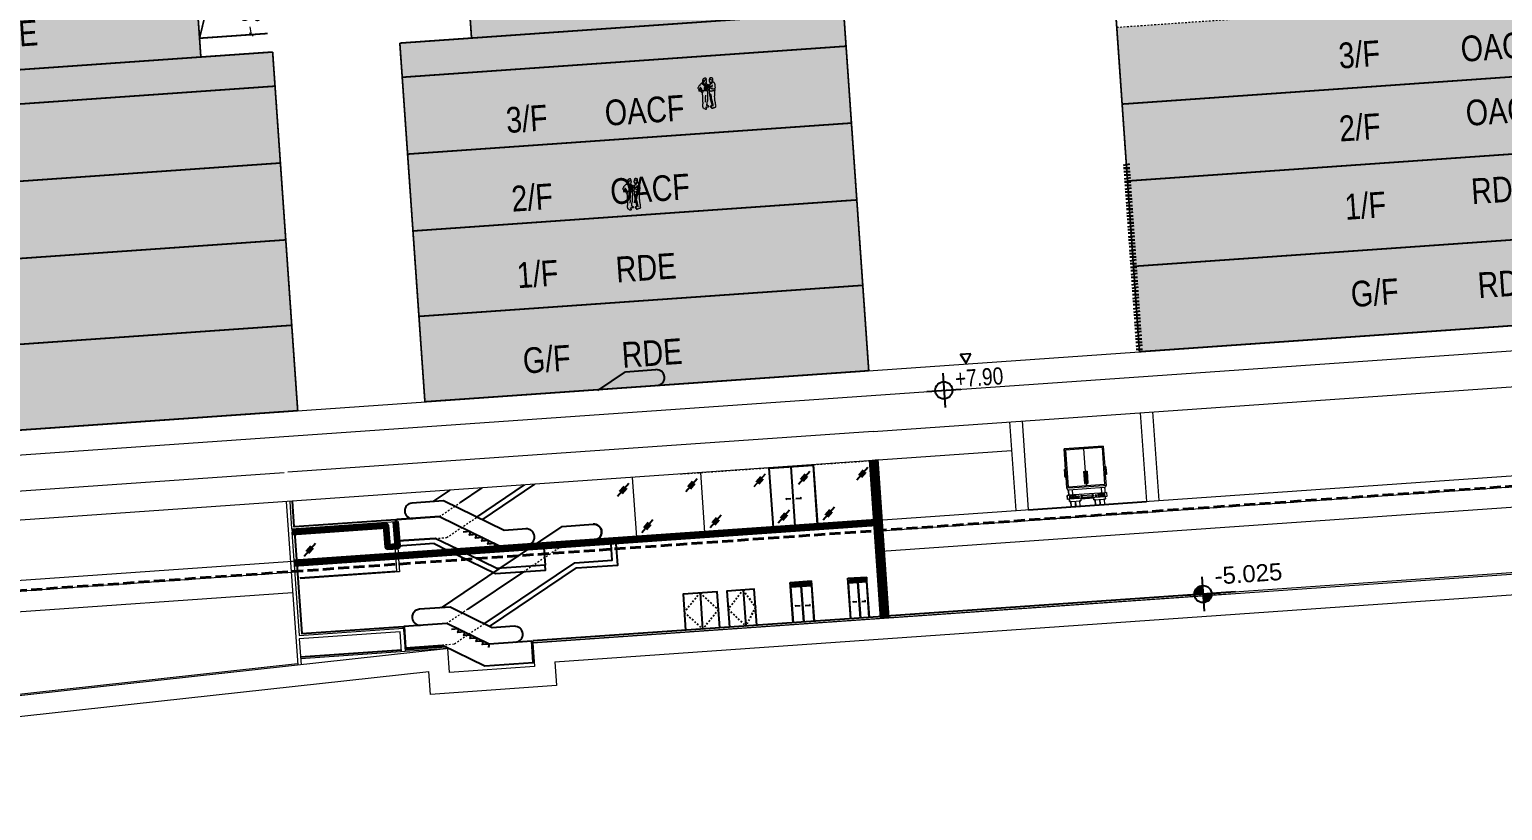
# Model space of a CAD drawing. Header units: metres. Extents: x 833997 to 840297, y 816389 to 819710.
# Drawn here: x 837075.7 to 837161.8, y 819376.7 to 819422.3 of the extents above; entities that cross this region are included whole.
import ezdxf

# ---------------------------------------------------------------- set-up
doc = ezdxf.new("R2010")
doc.units = ezdxf.units.M
doc.header["$LTSCALE"] = 30
for name, pattern in [('08064_PLAN_1F$0$HIDDEN', [0.375, 0.25, -0.125]), ('DGN Style 2', [1.94727e-06, 0, -1.94727e-06]), ('DGN Style 3', [0.999461, 0.713901, -0.28556]), ('HIDDEN', [0.375, 0.25, -0.125])]:
    doc.linetypes.add(name, pattern=pattern)
for name, color, linetype, lineweight in [('A-AV-S-03 - A-Z410-G-Vhcl', 5, 'Continuous', 18), ('A-G331 Z004-G-FnshFlorLevl_1', 9, 'Continuous', 25), ('A-G562-G-TranEscl', 7, 'Continuous', 25), ('A-XX-s-PP-V00 - A-Z930-G-ColP20', 7, 'Continuous', 0), ('A-Z420-G-Peop', 7, 'Continuous', 0), ('AR-ELE_AR_2', 2, 'Continuous', 100), ('AR-ELE_AR_7', 7, 'Continuous', 18), ('BD_colour', 1, 'DGN Style 2', 13), ('C-Road', 1, 'Continuous', 13), ('Default', 7, 'Continuous', 0), ('prescribe window', 1, 'Continuous', 100)]:
    doc.layers.add(name, color=color, linetype=linetype, lineweight=lineweight)
for name, color, linetype in [('AR-F-LEV_AR_BS_', 4, 'Continuous'), ('AR-HATCH_AR_', 9, 'Continuous'), ('AR-LEV_AR_BS_', 4, 'Continuous'), ('AR-LIFT_AR_BS_MI_', 7, 'Continuous'), ('AR-STAIR_AR_BS_MI_EXT', 7, '08064_PLAN_1F$0$HIDDEN'), ('AR-TXT-RM_MI_', 4, 'Continuous'), ('QT-ARCH0', 8, 'Continuous')]:
    doc.layers.add(name, color=color, linetype=linetype)
doc.styles.add('RLP-DIM-SIMPLEX', font='swiss.ttf', dxfattribs={"width": 0.8})
doc.styles.add('RLP-SIMPLEX', font='SIMPLEX.shx', dxfattribs={"width": 0.8})
doc.styles.get("Standard").update_dxf_attribs({"font": 'arial.ttf', "width": 0.8})
doc.styles.add('Style-Arial', font='arial.ttf', dxfattribs={"width": 0.8, "height": 2.5})
doc.dimstyles.new('RLP-DIM-100-SIMPLEX', dxfattribs={"dimscale": 200, "dimtxt": 30, "dimasz": 1, "dimexe": 1, "dimexo": 1, "dimgap": 0, "dimtad": 1, "dimdec": 0, "dimrnd": 10, "dimdsep": 46, "dimtxsty": 'RLP-DIM-SIMPLEX', "dimblk": 'OBLIQUE', "dimcen": 1, "dimclrd": 1, "dimclre": 1, "dimclrt": 3, "dimadec": 1, "dimazin": 2, "dimtfac": 1, "dimtdec": 0, "dimtix": 1, "dimtmove": 2, "dimatfit": 1, "dimfxl": 1, "dimtolj": 1, "dimtzin": 0, "dimarcsym": 0})

# ---------------------------------------------------------------- blocks, each defined once
blk = doc.blocks.new('PEOP032E')
at = {"layer": 'A-Z420-G-Peop'}
blk.add_line((0.055, 1.591), (-0.02, 1.378), dxfattribs=at)
at = {"layer": 'A-Z420-G-Peop', "flags": 128}
blk.add_lwpolyline([(-0.347, 0.019), (-0.375, 0.019), (-0.387, 0.021), (-0.402, 0.024), (-0.411, 0.026), (-0.463, 0.047), (-0.476, 0.05), (-0.485, 0.052), (-0.494, 0.054), (-0.506, 0.057), (-0.516, 0.06), (-0.525, 0.062), (-0.537, 0.064), (-0.547, 0.066), (-0.582, 0.095), (-0.582, 0.1), (-0.58, 0.119), (-0.559, 0.152), (-0.566, 0.155), (-0.575, 0.157), (-0.582, 0.164), (-0.582, 0.205), (-0.577, 0.219), (-0.575, 0.228), (-0.573, 0.247), (-0.57, 0.305), (-0.568, 0.35), (-0.566, 0.369), (-0.563, 0.383), (-0.561, 0.393), (-0.559, 0.402), (-0.556, 0.409), (-0.554, 0.419), (-0.551, 0.431), (-0.549, 0.457), (-0.551, 0.473), (-0.554, 0.492), (-0.556, 0.514), (-0.559, 0.526), (-0.556, 0.581), (-0.554, 0.599), (-0.551, 0.706), (-0.554, 0.718), (-0.556, 0.74), (-0.559, 0.752), (-0.561, 0.766), (-0.563, 0.778), (-0.566, 0.788), (-0.568, 0.799), (-0.577, 0.826), (-0.58, 0.837), (-0.582, 0.849), (-0.585, 0.927), (-0.582, 0.947), (-0.58, 0.966), (-0.577, 1.02), (-0.573, 1.027), (-0.575, 1.032), (-0.582, 1.034), (-0.587, 1.037), (-0.604, 1.068), (-0.606, 1.078), (-0.608, 1.087), (-0.599, 1.101), (-0.597, 1.113), (-0.594, 1.12), (-0.597, 1.149), (-0.599, 1.161), (-0.601, 1.17), (-0.611, 1.182), (-0.627, 1.208), (-0.627, 1.225), (-0.625, 1.242), (-0.623, 1.282), (-0.625, 1.308), (-0.627, 1.349), (-0.625, 1.367), (-0.623, 1.403), (-0.62, 1.415), (-0.618, 1.427), (-0.613, 1.441), (-0.611, 1.451), (-0.608, 1.46), (-0.601, 1.477), (-0.599, 1.481), (-0.596, 1.484), (-0.594, 1.488), (-0.591, 1.491), (-0.588, 1.495), (-0.585, 1.498), (-0.582, 1.502), (-0.578, 1.505), (-0.575, 1.508), (-0.572, 1.51), (-0.568, 1.513), (-0.565, 1.515), (-0.561, 1.517), (-0.558, 1.518), (-0.555, 1.519), (-0.551, 1.52), (-0.544, 1.522), (-0.535, 1.539), (-0.523, 1.556), (-0.506, 1.556), (-0.492, 1.589), (-0.504, 1.603), (-0.505, 1.607), (-0.507, 1.61), (-0.508, 1.613), (-0.51, 1.616), (-0.511, 1.619), (-0.511, 1.621), (-0.512, 1.624), (-0.513, 1.627), (-0.513, 1.641), (-0.511, 1.675), (-0.513, 1.698), (-0.516, 1.715), (-0.518, 1.732), (-0.516, 1.741), (-0.511, 1.75), (-0.508, 1.756), (-0.492, 1.77), (-0.487, 1.772), (-0.482, 1.774), (-0.478, 1.776), (-0.473, 1.779), (-0.469, 1.781), (-0.464, 1.783), (-0.46, 1.785), (-0.455, 1.787), (-0.451, 1.789), (-0.446, 1.791), (-0.442, 1.793), (-0.437, 1.794), (-0.433, 1.796), (-0.428, 1.798), (-0.423, 1.799), (-0.418, 1.801), (-0.395, 1.803), (-0.38, 1.801), (-0.373, 1.799), (-0.363, 1.796), (-0.356, 1.793), (-0.347, 1.791), (-0.34, 1.789), (-0.335, 1.779), (-0.332, 1.767), (-0.335, 1.763), (-0.34, 1.757), (-0.337, 1.758), (-0.306, 1.705), (-0.306, 1.691), (-0.306, 1.672), (-0.287, 1.644), (-0.287, 1.632), (-0.292, 1.627), (-0.297, 1.625), (-0.302, 1.618), (-0.302, 1.613), (-0.304, 1.598), (-0.309, 1.586), (-0.306, 1.575), (-0.306, 1.563), (-0.311, 1.558), (-0.33, 1.556), (-0.337, 1.556), (-0.344, 1.546), (-0.363, 1.525), (-0.368, 1.518), (-0.375, 1.521), (-0.373, 1.52), (-0.368, 1.501), (-0.368, 1.482), (-0.366, 1.477), (-0.356, 1.448), (-0.304, 1.38), (-0.299, 1.367), (-0.297, 1.353), (-0.295, 1.346), (-0.293, 1.34), (-0.292, 1.344), (-0.216, 1.403), (-0.211, 1.403), (-0.209, 1.394), (-0.211, 1.384), (-0.225, 1.367), (-0.228, 1.363), (-0.231, 1.358), (-0.225, 1.351), (-0.211, 1.351), (-0.197, 1.349), (-0.178, 1.346), (-0.167, 1.344), (-0.168, 1.344), (-0.173, 1.346), (-0.176, 1.387), (-0.173, 1.392), (-0.173, 1.403), (-0.176, 1.408), (-0.168, 1.432), (-0.142, 1.458), (-0.126, 1.482), (-0.088, 1.529), (-0.08, 1.541), (-0.111, 1.544), (-0.128, 1.551), (-0.128, 1.577), (-0.128, 1.582), (-0.128, 1.601), (-0.135, 1.608), (-0.14, 1.611), (-0.147, 1.615), (-0.147, 1.622), (-0.144, 1.627), (-0.13, 1.655), (-0.13, 1.665), (-0.133, 1.67), (-0.133, 1.679), (-0.13, 1.689), (-0.128, 1.696), (-0.126, 1.708), (-0.126, 1.718), (-0.142, 1.746), (-0.137, 1.75), (-0.128, 1.765), (-0.123, 1.779), (-0.107, 1.793), (-0.095, 1.799), (-0.085, 1.801), (-0.038, 1.801), (-0.033, 1.799), (-0.009, 1.784), (0.012, 1.782), (0.027, 1.777), (0.031, 1.775), (0.036, 1.772), (0.04, 1.768), (0.045, 1.764), (0.049, 1.76), (0.053, 1.755), (0.057, 1.75), (0.06, 1.746), (0.062, 1.734), (0.086, 1.696), (0.088, 1.686), (0.091, 1.672), (0.088, 1.644), (0.088, 1.639), (0.06, 1.611), (0.053, 1.598), (0.051, 1.594), (0.055, 1.591), (0.064, 1.598), (0.079, 1.596), (0.098, 1.589), (0.124, 1.563), (0.122, 1.551), (0.119, 1.544), (0.136, 1.529), (0.143, 1.527), (0.167, 1.505), (0.174, 1.503), (0.183, 1.494), (0.183, 1.489), (0.188, 1.484), (0.193, 1.482), (0.207, 1.479), (0.212, 1.477), (0.257, 1.432), (0.266, 1.41), (0.276, 1.401), (0.329, 1.358), (0.345, 1.32), (0.352, 1.314), (0.358, 1.307), (0.365, 1.301), (0.371, 1.294), (0.377, 1.287), (0.382, 1.281), (0.387, 1.274), (0.39, 1.268), (0.393, 1.254), (0.39, 1.249), (0.388, 1.244), (0.371, 1.22), (0.355, 1.196), (0.345, 1.185), (0.347, 1.168), (0.35, 1.158), (0.347, 1.144), (0.345, 1.135), (0.343, 1.122), (0.345, 1.118), (0.345, 1.085), (0.343, 1.08), (0.338, 1.075), (0.326, 1.078), (0.312, 1.08), (0.293, 1.089), (0.298, 1.104), (0.305, 1.125), (0.3, 1.128), (0.224, 1.049), (0.221, 1.043), (0.217, 1.036), (0.212, 1.029), (0.208, 1.023), (0.203, 1.016), (0.198, 1.009), (0.192, 1.003), (0.186, 0.996), (0.18, 0.99), (0.174, 0.984), (0.168, 0.979), (0.165, 0.977), (0.169, 0.966), (0.167, 0.937), (0.165, 0.923), (0.162, 0.911), (0.157, 0.904), (0.16, 0.863), (0.157, 0.828), (0.16, 0.804), (0.162, 0.768), (0.16, 0.697), (0.162, 0.659), (0.165, 0.65), (0.167, 0.635), (0.169, 0.621), (0.172, 0.604), (0.174, 0.59), (0.176, 0.571), (0.174, 0.45), (0.172, 0.428), (0.169, 0.404), (0.172, 0.343), (0.174, 0.321), (0.176, 0.307), (0.181, 0.292), (0.183, 0.283), (0.186, 0.271), (0.188, 0.259), (0.191, 0.247), (0.193, 0.24), (0.195, 0.226), (0.198, 0.212), (0.2, 0.195), (0.2, 0.183), (0.2, 0.178), (0.2, 0.152), (0.183, 0.138), (0.179, 0.135), (0.181, 0.128), (0.183, 0.119), (0.183, 0.093), (0.181, 0.088), (0.174, 0.083), (0.134, 0.06), (0.134, 0.054), (0.129, 0.043), (0.119, 0.036), (0.06, 0.005), (0.05, 0.002), (0.019, 0.002), (0.017, 0), (0.014, 0), (0, 0), (-0.016, 0.002), (-0.023, 0.005), (-0.028, 0.007), (-0.033, 0.012), (-0.036, 0.017), (-0.033, 0.025), (-0.031, 0.034), (-0.029, 0.042), (-0.027, 0.05), (-0.024, 0.058), (-0.02, 0.066), (-0.015, 0.074), (-0.009, 0.083), (0.012, 0.112), (0.012, 0.117), (-0.023, 0.119), (-0.038, 0.121), (-0.073, 0.124), (-0.119, 0.121), (-0.14, 0.124), (-0.15, 0.126), (-0.159, 0.128), (-0.166, 0.131), (-0.173, 0.138), (-0.173, 0.143), (-0.171, 0.15), (-0.163, 0.156), (-0.155, 0.162), (-0.147, 0.167), (-0.139, 0.173), (-0.131, 0.177), (-0.123, 0.182), (-0.115, 0.186), (-0.107, 0.19), (-0.099, 0.194), (-0.091, 0.198), (-0.083, 0.201), (-0.075, 0.205), (-0.067, 0.209), (-0.059, 0.213), (-0.051, 0.217), (-0.043, 0.221), (-0.045, 0.228), (-0.062, 0.228), (-0.069, 0.235), (-0.071, 0.24), (-0.071, 0.252), (-0.064, 0.259), (-0.071, 0.271), (-0.073, 0.283), (-0.076, 0.295), (-0.078, 0.309), (-0.08, 0.323), (-0.083, 0.336), (-0.085, 0.347), (-0.088, 0.359), (-0.09, 0.371), (-0.093, 0.383), (-0.095, 0.393), (-0.1, 0.407), (-0.102, 0.416), (-0.107, 0.431), (-0.109, 0.44), (-0.13, 0.492), (-0.133, 0.504), (-0.135, 0.512), (-0.137, 0.523), (-0.14, 0.559), (-0.142, 0.573), (-0.14, 0.578), (-0.142, 0.611), (-0.14, 0.618), (-0.142, 0.625), (-0.14, 0.652), (-0.142, 0.68), (-0.144, 0.695), (-0.147, 0.706), (-0.15, 0.716), (-0.151, 0.735), (-0.154, 0.759), (-0.156, 0.78), (-0.159, 0.816), (-0.161, 0.833), (-0.164, 0.847), (-0.166, 0.861), (-0.168, 0.876), (-0.171, 0.887), (-0.173, 0.899), (-0.176, 0.911), (-0.178, 0.97), (-0.176, 0.982), (-0.171, 0.992), (-0.165, 0.997), (-0.171, 0.999), (-0.171, 1.004), (-0.173, 1.018), (-0.176, 1.032), (-0.188, 1.061), (-0.19, 1.078), (-0.188, 1.082), (-0.185, 1.092), (-0.197, 1.111), (-0.199, 1.115), (-0.199, 1.125), (-0.197, 1.137), (-0.195, 1.149), (-0.19, 1.161), (-0.188, 1.17), (-0.185, 1.177), (-0.182, 1.187), (-0.18, 1.201), (-0.178, 1.234), (-0.176, 1.277), (-0.176, 1.296), (-0.216, 1.263), (-0.233, 1.265), (-0.245, 1.268), (-0.254, 1.27), (-0.271, 1.27), (-0.275, 1.268), (-0.28, 1.265), (-0.285, 1.254), (-0.271, 1.182), (-0.268, 1.173), (-0.266, 1.163), (-0.263, 1.154), (-0.261, 1.144), (-0.259, 1.135), (-0.256, 1.122), (-0.254, 1.108), (-0.256, 1.078), (-0.263, 1.065), (-0.268, 1.063), (-0.285, 1.061), (-0.287, 1.056), (-0.282, 1.044), (-0.285, 1.03), (-0.287, 1.02), (-0.256, 0.98), (-0.254, 0.97), (-0.252, 0.932), (-0.254, 0.837), (-0.256, 0.816), (-0.259, 0.799), (-0.261, 0.788), (-0.263, 0.778), (-0.266, 0.766), (-0.268, 0.757), (-0.271, 0.745), (-0.273, 0.733), (-0.275, 0.718), (-0.278, 0.704), (-0.28, 0.676), (-0.278, 0.635), (-0.28, 0.583), (-0.282, 0.561), (-0.285, 0.547), (-0.287, 0.535), (-0.289, 0.521), (-0.292, 0.509), (-0.295, 0.5), (-0.297, 0.492), (-0.299, 0.483), (-0.302, 0.473), (-0.304, 0.466), (-0.306, 0.457), (-0.309, 0.45), (-0.311, 0.437), (-0.314, 0.428), (-0.316, 0.419), (-0.318, 0.404), (-0.321, 0.393), (-0.323, 0.38), (-0.325, 0.369), (-0.328, 0.357), (-0.33, 0.347), (-0.332, 0.338), (-0.335, 0.326), (-0.337, 0.316), (-0.34, 0.305), (-0.342, 0.29), (-0.344, 0.273), (-0.347, 0.259), (-0.349, 0.247), (-0.347, 0.226), (-0.349, 0.212), (-0.359, 0.176), (-0.344, 0.176), (-0.337, 0.171), (-0.333, 0.168), (-0.328, 0.166), (-0.323, 0.163), (-0.318, 0.162), (-0.314, 0.16), (-0.309, 0.159), (-0.305, 0.157), (-0.3, 0.156), (-0.296, 0.154), (-0.291, 0.153), (-0.287, 0.151), (-0.282, 0.15), (-0.278, 0.148), (-0.273, 0.146), (-0.268, 0.143), (-0.263, 0.14), (-0.254, 0.131), (-0.252, 0.124), (-0.256, 0.109), (-0.266, 0.1), (-0.271, 0.1), (-0.28, 0.095), (-0.321, 0.098), (-0.33, 0.1), (-0.352, 0.098), (-0.352, 0.091), (-0.347, 0.088), (-0.314, 0.047), (-0.314, 0.033), (-0.321, 0.026), (-0.325, 0.024), (-0.33, 0.021), (-0.342, 0.021), (-0.344, 0.019)], close=True, dxfattribs=at)
for points in [[(-0.427, 1.637), (-0.429, 1.639), (-0.434, 1.648), (-0.436, 1.658), (-0.441, 1.67), (-0.443, 1.686), (-0.427, 1.689), (-0.407, 1.686), (-0.398, 1.684), (-0.389, 1.694), (-0.377, 1.727)], [(0.016, 1.589), (0.006, 1.618), (0.006, 1.622), (0.006, 1.629), (0.013, 1.641), (0.02, 1.658), (0.022, 1.663), (0.022, 1.677), (0.013, 1.686), (0.008, 1.689), (-0.006, 1.686), (-0.025, 1.667), (-0.039, 1.663), (-0.044, 1.677), (-0.046, 1.684), (-0.05, 1.688), (-0.054, 1.692), (-0.058, 1.696), (-0.062, 1.699), (-0.066, 1.702), (-0.069, 1.705), (-0.073, 1.708), (-0.077, 1.71), (-0.081, 1.712), (-0.084, 1.714), (-0.088, 1.716), (-0.091, 1.718), (-0.095, 1.72), (-0.099, 1.722), (-0.102, 1.725), (-0.106, 1.727), (-0.113, 1.732), (-0.116, 1.731), (-0.117, 1.731), (-0.118, 1.73), (-0.119, 1.729), (-0.119, 1.727), (-0.119, 1.725), (-0.12, 1.724), (-0.123, 1.722)], [(-0.507, 1.128), (-0.515, 1.128), (-0.531, 1.135), (-0.543, 1.137), (-0.577, 1.139), (-0.588, 1.161), (-0.591, 1.165), (-0.603, 1.173)], [(-0.343, 1.018), (-0.346, 1.018), (-0.36, 1.02), (-0.391, 1.034), (-0.406, 1.037), (-0.429, 1.039), (-0.448, 1.042), (-0.455, 1.044), (-0.472, 1.047), (-0.484, 1.049), (-0.496, 1.051), (-0.524, 1.054), (-0.534, 1.051), (-0.55, 1.039)], [(-0.36, 1.448), (-0.386, 1.46), (-0.407, 1.477), (-0.422, 1.482), (-0.432, 1.484), (-0.439, 1.489), (-0.443, 1.491), (-0.505, 1.554)], [(-0.505, 1.128), (-0.481, 1.137), (-0.46, 1.139), (-0.439, 1.142), (-0.427, 1.144), (-0.419, 1.147), (-0.412, 1.151), (-0.405, 1.155), (-0.398, 1.159), (-0.39, 1.163), (-0.383, 1.168), (-0.376, 1.172), (-0.369, 1.177), (-0.362, 1.182), (-0.355, 1.188), (-0.348, 1.194), (-0.341, 1.2), (-0.334, 1.206), (-0.328, 1.214), (-0.321, 1.221), (-0.315, 1.229), (-0.291, 1.251), (-0.286, 1.254), (-0.282, 1.265), (-0.277, 1.268), (-0.272, 1.27), (-0.255, 1.27), (-0.246, 1.268), (-0.234, 1.265), (-0.217, 1.263), (-0.16, 1.311), (-0.155, 1.311), (-0.144, 1.313), (-0.134, 1.315), (-0.12, 1.32), (-0.115, 1.323), (-0.113, 1.332), (-0.125, 1.339), (-0.144, 1.341), (-0.17, 1.344), (-0.175, 1.346), (-0.177, 1.387), (-0.175, 1.392), (-0.175, 1.403), (-0.177, 1.408), (-0.17, 1.432), (-0.144, 1.458), (-0.127, 1.482), (-0.089, 1.529)], [(-0.296, 1.346), (-0.298, 1.353), (-0.3, 1.367), (-0.305, 1.38), (-0.358, 1.448), (-0.367, 1.477), (-0.369, 1.482), (-0.369, 1.501), (-0.374, 1.52), (-0.406, 1.541), (-0.472, 1.579), (-0.479, 1.586)], [(-0.467, 1.258), (-0.465, 1.265), (-0.462, 1.27), (-0.455, 1.275), (-0.436, 1.299), (-0.436, 1.311), (-0.441, 1.32), (-0.446, 1.328), (-0.452, 1.337), (-0.458, 1.346), (-0.463, 1.355), (-0.468, 1.364), (-0.472, 1.373), (-0.474, 1.382)], [(-0.427, 1.272), (-0.432, 1.272), (-0.453, 1.275)], [(-0.42, 0.145), (-0.434, 0.159), (-0.432, 0.174), (-0.429, 0.219), (-0.432, 0.25), (-0.429, 0.257), (-0.427, 0.266), (-0.424, 0.276), (-0.422, 0.285), (-0.42, 0.292), (-0.417, 0.302), (-0.415, 0.312), (-0.41, 0.326), (-0.407, 0.338), (-0.406, 0.364), (-0.407, 0.373), (-0.398, 0.397), (-0.396, 0.407), (-0.393, 0.433), (-0.391, 0.454), (-0.389, 0.471), (-0.386, 0.486), (-0.384, 0.497), (-0.381, 0.507), (-0.379, 0.516), (-0.377, 0.526), (-0.374, 0.535), (-0.372, 0.544), (-0.369, 0.554), (-0.367, 0.561), (-0.365, 0.573), (-0.362, 0.609), (-0.365, 0.631), (-0.367, 0.68), (-0.365, 0.702), (-0.362, 0.725), (-0.36, 0.775), (-0.358, 0.789), (-0.355, 0.804), (-0.348, 0.814), (-0.345, 0.82), (-0.341, 0.826), (-0.338, 0.832), (-0.334, 0.839), (-0.331, 0.845), (-0.328, 0.851), (-0.325, 0.857), (-0.322, 0.863)], [(-0.424, 1.272), (-0.415, 1.275), (-0.41, 1.277), (-0.396, 1.282), (-0.365, 1.284), (-0.353, 1.282), (-0.326, 1.301), (-0.312, 1.306)], [(-0.369, 1.518), (-0.374, 1.515), (-0.369, 1.518)], [(-0.341, 1.018), (-0.339, 1.02), (-0.291, 1.02)], [(-0.286, 1.26), (-0.289, 1.26), (-0.31, 1.306), (-0.3, 1.315), (-0.298, 1.325), (-0.296, 1.334), (-0.294, 1.344), (-0.217, 1.403), (-0.213, 1.403), (-0.21, 1.394), (-0.213, 1.384), (-0.227, 1.367), (-0.229, 1.363), (-0.232, 1.358), (-0.227, 1.351), (-0.213, 1.351), (-0.198, 1.349), (-0.179, 1.346)], [(-0.172, 0.999), (-0.172, 1.004), (-0.175, 1.018), (-0.177, 1.032), (-0.189, 1.061), (-0.191, 1.078), (-0.189, 1.082), (-0.187, 1.092), (-0.198, 1.111), (-0.201, 1.115), (-0.201, 1.125), (-0.198, 1.137), (-0.196, 1.149), (-0.191, 1.161), (-0.189, 1.17), (-0.187, 1.177), (-0.184, 1.187), (-0.182, 1.201), (-0.179, 1.234), (-0.177, 1.277)], [(-0.155, 1.356), (-0.155, 1.363), (-0.158, 1.373), (-0.16, 1.382), (-0.17, 1.394)], [(-0.159, 1.006), (-0.146, 1.02), (-0.134, 1.027), (-0.125, 1.034), (-0.123, 1.044), (-0.12, 1.058), (-0.117, 1.068), (-0.094, 1.07), (-0.082, 1.068), (-0.058, 1.065), (-0.018, 1.068), (0.094, 1.07), (0.104, 1.073), (0.13, 1.087), (0.135, 1.089), (0.142, 1.096), (0.154, 1.099), (0.161, 1.106), (0.163, 1.111), (0.163, 1.132), (0.165, 1.144), (0.168, 1.158), (0.17, 1.17), (0.172, 1.196), (0.177, 1.201), (0.208, 1.229), (0.218, 1.251), (0.218, 1.256), (0.239, 1.272), (0.244, 1.275), (0.251, 1.268), (0.261, 1.258), (0.275, 1.244), (0.263, 1.22), (0.266, 1.217), (0.269, 1.214), (0.272, 1.211), (0.276, 1.209), (0.279, 1.207), (0.282, 1.205), (0.286, 1.203), (0.289, 1.202), (0.292, 1.2), (0.296, 1.199), (0.299, 1.198), (0.303, 1.196), (0.306, 1.195), (0.309, 1.193), (0.312, 1.191), (0.316, 1.189)], [(0.011, 1.094), (0.008, 1.096), (-0.039, 1.096), (-0.049, 1.101), (-0.06, 1.111), (-0.07, 1.125), (-0.073, 1.142), (-0.07, 1.165), (-0.068, 1.187), (-0.065, 1.199), (-0.063, 1.211), (-0.06, 1.22), (-0.058, 1.232), (-0.056, 1.251), (-0.058, 1.258), (-0.068, 1.27), (-0.073, 1.284), (-0.082, 1.277), (-0.094, 1.275), (-0.101, 1.27), (-0.099, 1.254), (-0.096, 1.242), (-0.091, 1.227), (-0.089, 1.218), (-0.087, 1.206), (-0.084, 1.185), (-0.082, 1.161), (-0.082, 1.156), (-0.091, 1.156), (-0.108, 1.158), (-0.12, 1.163), (-0.129, 1.165), (-0.136, 1.17), (-0.151, 1.173), (-0.158, 1.179), (-0.158, 1.194), (-0.155, 1.215), (-0.153, 1.239), (-0.151, 1.282), (-0.153, 1.292)], [(-0.056, 1.337), (-0.065, 1.341), (-0.07, 1.344), (-0.087, 1.344), (-0.091, 1.346), (-0.094, 1.401), (-0.091, 1.41), (-0.082, 1.437), (-0.08, 1.463), (-0.082, 1.473), (-0.087, 1.487)], [(0.013, 1.094), (0.016, 1.096), (0.022, 1.096), (0.025, 1.104), (0.022, 1.12), (0.02, 1.135), (0.018, 1.149), (0.016, 1.161), (0.013, 1.177), (0.011, 1.215), (0.008, 1.232), (0.006, 1.244), (0.004, 1.256), (0.001, 1.268), (-0.01, 1.294), (-0.02, 1.303), (-0.027, 1.308), (-0.008, 1.33), (0.016, 1.373), (0.027, 1.387), (0.039, 1.403), (0.047, 1.415), (0.061, 1.437), (0.113, 1.499), (0.132, 1.499), (0.158, 1.496), (0.17, 1.494), (0.18, 1.489)], [(0.001, 1.62), (0.003, 1.62), (0.005, 1.62), (0.006, 1.622), (0.004, 1.625), (0.001, 1.62)], [(0.132, 0.954), (0.13, 0.963), (0.123, 0.98), (0.12, 0.989), (0.106, 1.032), (0.104, 1.047), (0.108, 1.051), (0.123, 1.065), (0.146, 1.075), (0.156, 1.078), (0.218, 1.13), (0.213, 1.132), (0.211, 1.137), (0.213, 1.149), (0.229, 1.192), (0.235, 1.206), (0.244, 1.215), (0.244, 1.22), (0.249, 1.225), (0.261, 1.222)], [(0.13, 0.956), (0.139, 0.961), (0.13, 0.956)], [(0.137, 0.956), (0.137, 0.956), (0.136, 0.956), (0.136, 0.957), (0.135, 0.958), (0.137, 0.956)], [(0.22, 1.13), (0.223, 1.132), (0.244, 1.132), (0.253, 1.135), (0.306, 1.161)], [(0.258, 1.189), (0.251, 1.192), (0.237, 1.194)], [(-0.362, 0.171), (-0.367, 0.181), (-0.362, 0.171)], [(0.011, 0.395), (0.008, 0.397), (0.008, 0.414), (0.006, 0.433), (0.004, 0.445), (0.001, 0.457), (-0.003, 0.471), (-0.006, 0.48), (-0.008, 0.49), (-0.01, 0.502), (-0.013, 0.516), (-0.016, 0.542), (-0.013, 0.55), (-0.01, 0.631), (-0.013, 0.664), (-0.016, 0.68), (-0.018, 0.692), (-0.02, 0.706), (-0.023, 0.714), (-0.025, 0.728), (-0.027, 0.735), (-0.03, 0.745), (-0.032, 0.757), (-0.034, 0.763), (-0.037, 0.773), (-0.039, 0.782), (-0.049, 0.809)]]:
    blk.add_lwpolyline(points, dxfattribs=at)
blk = doc.blocks.new('LEV1')
for p, q in [((0, 2), (0, -2)), ((-2, 0), (2, 0)), ((-1, 0.05), (0, 0.05)), ((-0.99, 0.15), (0, 0.15)), ((-0.97, 0.25), (0, 0.25)), ((1, -0.05), (0, -0.05)), ((0.99, -0.15), (0, -0.15)), ((0.97, -0.25), (0, -0.25)), ((0.94, -0.35), (0, -0.35)), ((0.9, -0.45), (0, -0.45)), ((0.84, -0.55), (0, -0.55)), ((0.76, -0.65), (0, -0.65)), ((0.67, -0.75), (0, -0.75)), ((0.53, -0.85), (0, -0.85)), ((0.33, -0.95), (0, -0.95))]:
    blk.add_line(p, q)
blk.add_circle((0, 0), 1)
blk = doc.blocks.new('F-LEV')
for p, q in [((-0.94, 0.35), (0, 0.35)), ((-0.9, 0.45), (0, 0.45)), ((-0.84, 0.55), (0, 0.55)), ((-0.76, 0.65), (0, 0.65)), ((-0.67, 0.75), (0, 0.75)), ((-0.53, 0.85), (0, 0.85)), ((-0.33, 0.95), (0, 0.95))]:
    blk.add_line(p, q)
blk.add_blockref('LEV1', (0, 0))
at = {"style": 'RLP-SIMPLEX', "width": 0.8}
blk.add_attdef('FFL', (1.5, 1), '', height=2, dxfattribs=at)
blk = doc.blocks.new('ROAD087ER')
at = {"layer": 'A-AV-S-03 - A-Z410-G-Vhcl', "color": 8}
for p, q in [((-1.15, 3.4), (-1.15, 2.202)), ((1.15, 3.4), (-1.15, 3.4)), ((-1.07, 3.32), (-1.07, 1.18)), ((1.07, 3.32), (-1.07, 3.32)), ((0, 1.18), (0, 3.32)), ((1.07, 3.32), (1.07, 1.18)), ((1.15, 3.4), (1.15, 2.202)), ((-1.213, 2.172), (-1.213, 1.772)), ((-1.15, 2.202), (-1.183, 2.202)), ((-1.183, 1.742), (-1.15, 1.742)), ((-1.15, 2.202), (-1.15, 1.742)), ((-1.15, 1.742), (-1.15, 1.1)), ((-0.104, 2.009), (-0.056, 2.009)), ((-0.104, 2.009), (-0.104, 1.291)), ((-0.056, 2.009), (-0.056, 1.291)), ((0.056, 2.009), (0.104, 2.009)), ((0.056, 2.009), (0.056, 1.291)), ((0.104, 2.009), (0.104, 1.291)), ((1.15, 2.202), (1.15, 1.742)), ((1.15, 2.202), (1.183, 2.202)), ((1.15, 1.742), (1.15, 1.1)), ((1.183, 1.742), (1.15, 1.742)), ((1.213, 2.172), (1.213, 1.772)), ((-1.15, 1.1), (-1.097, 0.982)), ((-1, 1.1), (-1.15, 1.1)), ((-1.035, 0.982), (-1.097, 0.982)), ((-1.07, 1.18), (1.07, 1.18)), ((-1.055, 0.918), (-1.055, 0.68)), ((1.035, 0.982), (-1.035, 0.982)), ((-1, 1.1), (1, 1.1)), ((-0.847, 0.982), (-0.847, 0.68)), ((-0.104, 1.291), (-0.056, 1.291)), ((0.056, 1.291), (0.104, 1.291)), ((0.847, 0.982), (0.847, 0.68)), ((1.15, 1.1), (1, 1.1)), ((1.097, 0.982), (1.035, 0.982)), ((1.055, 0.918), (1.055, 0.68)), ((1.15, 1.1), (1.097, 0.982)), ((-1.055, 0.68), (-1.15, 0.68)), ((-1.15, 0.68), (-1.15, 0.446)), ((-1.055, 0.446), (-1.15, 0.446)), ((1.055, 0.68), (-1.055, 0.68)), ((1.055, 0.446), (-1.055, 0.446)), ((-1.055, 0.446), (-1.055, 0.323)), ((-1.035, 0.303), (-1, 0.303)), ((-1.028, 0.603), (-1.028, 0.523)), ((-1, 0.303), (-0.926, 0.303)), ((-0.658, 0.633), (-0.998, 0.633)), ((-0.658, 0.493), (-0.998, 0.493)), ((-0.976, 0.303), (-0.976, 0)), ((-0.976, 0), (-0.726, 0)), ((-0.926, 0.303), (-0.397, 0.303)), ((-0.726, 0.303), (-0.726, 0.025)), ((-0.726, 0.025), (-0.726, 0)), ((-0.706, 0.025), (-0.726, 0.025)), ((-0.706, 0.303), (-0.706, 0.025)), ((-0.706, 0.025), (-0.706, 0)), ((-0.706, 0), (-0.456, 0)), ((-0.628, 0.603), (-0.628, 0.523)), ((-0.577, 0.516), (-0.517, 0.62)), ((-0.577, 0.516), (-0.457, 0.516)), ((-0.517, 0.62), (-0.457, 0.516)), ((-0.456, 0.303), (-0.456, 0)), ((-0.377, 0.446), (-0.377, 0.323)), ((0.377, 0.403), (-0.377, 0.403)), ((-0.354, 0.608), (-0.354, 0.518)), ((-0.324, 0.638), (-0.314, 0.638)), ((-0.324, 0.488), (-0.314, 0.488)), ((-0.314, 0.638), (-0.314, 0.488)), ((-0.3, 0.598), (-0.3, 0.528)), ((-0.28, 0.618), (0.28, 0.618)), ((-0.28, 0.508), (0.28, 0.508)), ((0.3, 0.598), (0.3, 0.528)), ((0.314, 0.638), (0.314, 0.488)), ((0.324, 0.638), (0.314, 0.638)), ((0.324, 0.488), (0.314, 0.488)), ((0.354, 0.608), (0.354, 0.518)), ((0.377, 0.446), (0.377, 0.323)), ((0.397, 0.303), (0.926, 0.303)), ((0.456, 0.303), (0.456, 0)), ((0.456, 0), (0.706, 0)), ((0.517, 0.62), (0.457, 0.516)), ((0.577, 0.516), (0.457, 0.516)), ((0.577, 0.516), (0.517, 0.62)), ((0.628, 0.603), (0.628, 0.523)), ((0.658, 0.633), (0.998, 0.633)), ((0.658, 0.493), (0.998, 0.493)), ((0.706, 0.303), (0.706, 0.025)), ((0.706, 0.025), (0.706, 0)), ((0.706, 0.025), (0.726, 0.025)), ((0.726, 0.303), (0.726, 0.025)), ((0.726, 0.025), (0.726, 0)), ((0.976, 0), (0.726, 0)), ((0.926, 0.303), (1, 0.303)), ((0.976, 0.303), (0.976, 0)), ((1.035, 0.303), (1, 0.303)), ((1.028, 0.603), (1.028, 0.523)), ((1.15, 0.68), (1.055, 0.68)), ((1.055, 0.446), (1.055, 0.323)), ((1.15, 0.446), (1.055, 0.446)), ((1.15, 0.68), (1.15, 0.446))]:
    blk.add_line(p, q, dxfattribs=at)
at = {"layer": 'A-AV-S-03 - A-Z410-G-Vhcl', "color": 8, "flags": 128}
blk.add_lwpolyline([(-1.15, 3.4), (1.15, 3.4), (1.15, 2.202), (1.188, 2.202), (1.212, 2.18), (1.213, 2.127), (1.213, 1.995), (1.213, 1.83), (1.213, 1.773), (1.213, 1.744), (1.171, 1.742), (1.15, 1.73), (1.146, 1.092), (1.097, 0.982), (1.036, 0.979), (1.05, 0.941), (1.055, 0.917), (1.057, 0.68), (1.15, 0.68), (1.15, 0.446), (1.057, 0.446), (1.055, 0.328), (1.047, 0.308), (1.017, 0.303), (0.976, 0.303), (0.976, 0), (0.726, 0), (0.726, 0.025), (0.706, 0.025), (0.706, 0), (0.456, 0), (0.456, 0.303), (0.397, 0.303), (0.383, 0.309), (0.377, 0.323), (0.377, 0.385), (0.377, 0.403), (-0.377, 0.403), (-0.377, 0.323), (-0.383, 0.309), (-0.397, 0.303), (-0.456, 0.303), (-0.456, 0), (-0.706, 0), (-0.706, 0.025), (-0.726, 0.025), (-0.726, 0), (-0.976, 0), (-0.976, 0.303), (-1.035, 0.303), (-1.049, 0.309), (-1.055, 0.323), (-1.055, 0.446), (-1.15, 0.446), (-1.15, 0.68), (-1.055, 0.68), (-1.054, 0.928), (-1.035, 0.982), (-1.097, 0.982), (-1.15, 1.1), (-1.15, 1.742), (-1.183, 1.742), (-1.204, 1.751), (-1.213, 1.785), (-1.213, 1.991), (-1.212, 2.175), (-1.2, 2.197), (-1.174, 2.202), (-1.15, 2.202)], close=True, dxfattribs=at)
at = {"layer": 'A-AV-S-03 - A-Z410-G-Vhcl', "color": 8}
for centre in [(-0.949, 0.563), (-0.828, 0.563), (-0.706, 0.563), (0.706, 0.563), (0.828, 0.563), (0.949, 0.563)]:
    blk.add_circle(centre, 0.0441, dxfattribs=at)
for centre, radius, start, end in [((-1.183, 2.172), 0.03, 90, 180), ((-1.183, 1.772), 0.03, 180, 270), ((1.183, 2.172), 0.03, 0, 90), ((1.183, 1.772), 0.03, 270, 0), ((-1.005, 0.918), 0.05, 158.88557, 180), ((-2.284, 1.412), 1.322, 338.88557, 340.98201), ((2.284, 1.412), 1.322, 199.01799, 201.11443), ((1.005, 0.918), 0.05, 0, 21.11443), ((-1.035, 0.323), 0.02, 180, 270), ((-0.998, 0.603), 0.03, 90, 180), ((-0.998, 0.523), 0.03, 180, 270), ((-0.658, 0.603), 0.03, 0, 90), ((-0.658, 0.523), 0.03, 270, 0), ((-0.397, 0.323), 0.02, 270, 0), ((-0.324, 0.608), 0.03, 90, 180), ((-0.324, 0.518), 0.03, 180, 270), ((-0.28, 0.598), 0.02, 90, 180), ((-0.28, 0.528), 0.02, 180, 270), ((0.28, 0.598), 0.02, 0, 90), ((0.28, 0.528), 0.02, 270, 0), ((0.324, 0.608), 0.03, 0, 90), ((0.324, 0.518), 0.03, 270, 0), ((0.397, 0.323), 0.02, 180, 270), ((0.658, 0.603), 0.03, 90, 180), ((0.658, 0.523), 0.03, 180, 270), ((0.998, 0.603), 0.03, 0, 90), ((0.998, 0.523), 0.03, 270, 0), ((1.035, 0.323), 0.02, 270, 0)]:
    blk.add_arc(centre, radius, start, end, dxfattribs=at)
blk = doc.blocks.new('LEV')
for p, q in [((0, 2), (0, -2)), ((-2, 0), (2, 0))]:
    blk.add_line(p, q)
blk.add_circle((0, 0), 1)
blk = doc.blocks.new('S-LEV')
blk.add_blockref('LEV', (0, 0))
at = {"style": 'RLP-SIMPLEX', "width": 0.8}
blk.add_attdef('SFL', (1.5, 1), '', height=2, dxfattribs=at)
blk = doc.blocks.new('P19_20140121')
at = {"layer": 'BD_colour'}
for color, points in [(2, [(-1352003.9, 593207.3), (-1334403.9, 593207.3), (-1334403.9, 540707.3), (-1352003.9, 540707.3)]), (40, [(-1356203.9, 529707.3), (-1330203.9, 529707.3), (-1330203.9, 519707.3), (-1356203.9, 519707.3)])]:
    blk.add_hatch(color=color, dxfattribs=at).paths.add_polyline_path(points)
at = {"layer": 'BD_colour', "true_color": 0xa3cedc}
blk.add_hatch(color=9, dxfattribs=at).paths.add_polyline_path([(-1356203.9, 538707.3), (-1330203.9, 538707.3), (-1330203.9, 529707.3), (-1356203.9, 529707.3)])
at = {"layer": 'Default'}
blk.add_hatch(color=250, dxfattribs=at).paths.add_polyline_path([(-1356203.9, 540707.3), (-1330203.9, 540707.3), (-1330203.9, 538707.3), (-1356203.9, 538707.3)])
at = {"layer": 'AR-ELE_AR_2', "color": 220, "linetype": 'HIDDEN', "ltscale": 4, "const_width": 100}
for points in [[(-1352003.9, 540707.3), (-1352003.9, 593207.3)], [(-1356203.9, 540707.3), (-1356203.9, 519707.3)], [(-1330203.9, 540707.3), (-1356203.9, 540707.3)], [(-1330203.9, 519707.3), (-1330203.9, 540707.3)], [(-1330203.9, 538707.3), (-1356203.9, 538707.3)], [(-1330203.9, 534207.3), (-1356203.9, 534207.3)], [(-1330203.9, 529707.3), (-1356203.9, 529707.3)], [(-1330203.9, 524707.3), (-1356203.9, 524707.3)], [(-1330203.9, 519707.3), (-1356203.9, 519707.3)]]:
    blk.add_lwpolyline(points, dxfattribs=at)
blk.add_lwpolyline([(-1356203.9, 538707.3), (-1330203.9, 538707.3), (-1330203.9, 529707.3), (-1356203.9, 529707.3)], close=True, dxfattribs=at)
at = {"layer": 'BD_colour'}
for points in [[(-1352003.9, 593207.3), (-1334403.9, 593207.3), (-1334403.9, 540707.3), (-1352003.9, 540707.3)], [(-1356203.9, 540707.3), (-1330203.9, 540707.3), (-1330203.9, 538707.3), (-1356203.9, 538707.3)], [(-1356203.9, 529707.3), (-1330203.9, 529707.3), (-1330203.9, 519707.3), (-1356203.9, 519707.3)]]:
    blk.add_lwpolyline(points, close=True, dxfattribs=at)
at = {"layer": 'AR-TXT-RM_MI_', "text_generation_flag": 6, "width": 0.8}
for s, p in [('3/F', (-1350326.3, 535027.7)), ('OACF', (-1344540.4, 535043.1)), ('2/F', (-1350331.6, 530424)), ('OACF', (-1344540.4, 530435.8)), ('1/F', (-1350326.3, 525941.6)), ('RDE', (-1344536.4, 525872.7)), ('G/F', (-1350326.3, 520941.6)), ('RDE', (-1344536.4, 520872.7))]:
    blk.add_text(s, height=1500, rotation=180, dxfattribs=at).set_placement(p)
blk = doc.blocks.new('_Oblique')
at = {"color": 0, "linetype": 'ByBlock', "lineweight": -2}
blk.add_line((0.5, 0.5), (-0.5, -0.5), dxfattribs=at)
blk = doc.blocks.new('*D263')
at = {"layer": 'Defpoints', "color": 0, "transparency": 16777216}
for p in [(416569, -165312), (417751, -165632), (415714, -167868), (415714, -167868), (418409, -167868)]:
    blk.add_point(p, dxfattribs=at)
at = {"layer": 'prescribe window', "color": 1, "lineweight": -2, "transparency": 16777216}
for p, q in [((416632, -165122), (416737, -164810)), ((418609, -167868), (418939, -167868))]:
    blk.add_line(p, q, dxfattribs=at)
for start, end in [(56.04894, 71.5), (0, 8.67886)]:
    blk.add_arc((415714, -167868), 3025, start, end, dxfattribs=at)
at = {"layer": 'prescribe window', "color": 1, "lineweight": -2, "transparency": 16777216, "xscale": 200, "yscale": 200, "zscale": 200}
for p, rotation in [((416673, -164999), 161.5000000013746), ((418739, -167868), 270.0000000000007)]:
    blk.add_blockref('_Oblique', p, dxfattribs=dict(at, rotation=rotation))
at = {"layer": 'prescribe window', "color": 3, "transparency": 16777216, "insert": (418350, -166197), "char_height": 1000, "attachment_point": 5, "rotation": 302.3639, "style": 'RLP-DIM-SIMPLEX'}
blk.add_mtext('\\A1;71.5°', dxfattribs=at)
blk = doc.blocks.new('P17')
at = {"layer": 'BD_colour', "true_color": 0xa3cedc}
h = blk.add_hatch(dxfattribs=at)
h.set_pattern_fill('ANSI31', color=9, style=0)
h.set_pattern_definition([(45, (-832438269.09714, -817058441.77045), (-0.088388347648318, 0.088388347648318), [])])
h.paths.add_polyline_path([(-41728.6, 19000.9), (22211.8, 19000.9), (22211.8, 10000.9), (-41728.6, 10000.9)])
at = {"layer": 'BD_colour'}
h = blk.add_hatch(dxfattribs=at)
h.set_pattern_fill('DOTS', color=40, scale=2000, angle=45, style=0)
h.set_pattern_definition([(45, (-832438269.1, -817058441.77), (-44.194173824, 132.582521472), [0, -125])])
h.paths.add_polyline_path([(-41728.6, 10000.9), (22212.2, 10000.9), (22212.2, 0.9), (-41728.6, 0.9)])
at = {"layer": 'AR-ELE_AR_2', "color": 220, "linetype": 'HIDDEN', "ltscale": 4}
blk.add_line((-41729.4, 11000.9), (-41730.1, 1), dxfattribs=at)
at = {"layer": 'AR-ELE_AR_2', "color": 220, "linetype": 'HIDDEN', "ltscale": 4, "const_width": 100}
for points in [[(-41728.6, 21001), (-41729.3, 0.9)], [(22214.5, 14500.9), (-41730.1, 14500.9)], [(22214.5, 10000.9), (-41730.1, 10000.9)], [(22214.5, 5000.9), (-41730.1, 5000.9)], [(22214.5, 0.9), (-41730.1, 0.9)]]:
    blk.add_lwpolyline(points, dxfattribs=at)
at = {"layer": 'BD_colour'}
for points in [[(-41728.6, 19000.9), (22211.8, 19000.9), (22211.8, 10000.9), (-41728.6, 10000.9)], [(-41728.6, 10000.9), (22212.2, 10000.9), (22212.2, 0.9), (-41728.6, 0.9)]]:
    blk.add_lwpolyline(points, close=True, dxfattribs=at)
at = {"layer": 'AR-TXT-RM_MI_', "text_generation_flag": 6, "width": 0.8}
for s, p in [('3/F', (-28912.5, 15680.7)), ('OACF', (-21767.5, 15575.1)), ('2/F', (-29176.1, 11430.3)), ('OACF', (-21733.1, 11823.5)), ('RDE', (-21733.1, 7235.3)), ('1/F', (-29176.1, 6842.1)), ('G/F', (-29170.8, 1735.3)), ('RDE', (-21733.2, 1735.3))]:
    blk.add_text(s, height=1500, rotation=180, dxfattribs=at).set_placement(p)
blk = doc.blocks.new('A$C6502796B')
at = {"layer": 'BD_colour'}
for color, points in [(2, [(393913.6, -116468), (415713.6, -116468), (415713.6, -168967.9), (393913.6, -168967.9)]), (250, [(389718.9, -168968), (419918.9, -168968), (419918.9, -170967.9), (389718.9, -170967.9)]), (40, [(389718.9, -179968), (419918.9, -179968), (419918.9, -189967.9), (389718.9, -189967.9)])]:
    blk.add_hatch(color=color, dxfattribs=at).paths.add_polyline_path(points)
at = {"layer": 'BD_colour', "true_color": 0xa3cedc}
h = blk.add_hatch(color=9, dxfattribs=at)
h.paths.add_polyline_path([(389718.9, -169468), (419919, -169468), (419919, -179968), (389719, -179968)])
edge = h.paths.add_edge_path()
edge.add_line((419918.9, -189967.9), (419918.9, -169468))
at = {"layer": 'AR-ELE_AR_2', "color": 220, "linetype": 'HIDDEN', "ltscale": 4, "const_width": 100}
for points in [[(415713.6, -168968), (415713.6, -116468)], [(419918.9, -168967.9), (389718.9, -168968)], [(419918.9, -189967.9), (419918.9, -168967.9)], [(419918.9, -170967.9), (389718.9, -170968)], [(419919, -175467.9), (389719, -175468)], [(419919, -179967.9), (389719, -179968)], [(419919, -179967.9), (389719, -179968)], [(419919, -184967.9), (389719, -184968)], [(419919, -189967.9), (389719, -189968)]]:
    blk.add_lwpolyline(points, dxfattribs=at)
at = {"layer": 'BD_colour'}
for points in [[(393913.6, -116468), (415713.6, -116468), (415713.6, -168967.9), (393913.6, -168967.9)], [(389718.9, -168968), (419918.9, -168968), (419918.9, -170967.9), (389718.9, -170967.9)], [(389718.9, -170968), (419919, -170968), (419919, -179967.9), (389718.9, -179967.9)], [(389718.9, -179968), (419918.9, -179968), (419918.9, -189967.9), (389718.9, -189967.9)], [(389719, -179968), (419918.9, -179968), (419918.9, -179967.9), (389719, -179967.9)]]:
    blk.add_lwpolyline(points, close=True, dxfattribs=at)
at = {"layer": 'prescribe window', "color": 9, "linetype": 'HIDDEN', "ltscale": 10, "const_width": 100}
for points in [[(415713.6, -167868), (432331.4, -115318)], [(415713.6, -167868), (419709.3, -167868)]]:
    blk.add_lwpolyline(points, dxfattribs=at)
at = {"layer": 'AR-TXT-RM_MI_', "text_generation_flag": 6, "width": 0.8}
blk.add_text('OFFICE', height=1500, rotation=180, dxfattribs=at).set_placement((400159.8, -167617.6))
at = {"layer": 'prescribe window'}
dim = blk.add_angular_dim_2l(base=(417750.8, -165631.7), line1=((415713.6, -167868), (416569, -165311.6)), line2=((415713.6, -167868), (418409.3, -167868)), dimstyle='RLP-DIM-100-SIMPLEX', override={"dimtxt": 5}, dxfattribs=at)
dim.commit()
dim.dimension.update_dxf_attribs({"geometry": '*D263', "text_midpoint": (418349.8, -166197.3), "dimtype": 130})
blk = doc.blocks.new('A$C6BBC011B')
at = {"layer": 'A-G331 Z004-G-FnshFlorLevl_1', "flags": 128}
blk.add_lwpolyline([(-487070, 371817), (-487670, 371817), (-487370, 371298)], close=True, dxfattribs=at)
at = {"layer": 'A-G562-G-TranEscl', "linetype": 'DGN Style 3', "lineweight": 18}
blk.add_line((-504473, 365998), (-493269, 365998), dxfattribs=at)
for points in [[(-518704, 364498), (-517431, 365234)], [(-519040, 363247), (-518370, 363247), (-516524, 364313)], [(-514028, 360948), (-511343, 362498), (-508810, 362498), (-508810, 362198)], [(-517428, 358984), (-518704, 358248)], [(-516524, 358063), (-518370, 356998)], [(-518370, 356998), (-519039, 356998)]]:
    blk.add_lwpolyline(points, dxfattribs=at)
at = {"layer": 'A-XX-s-PP-V00 - A-Z930-G-ColP20', "color": 2, "linetype": 'DGN Style 3', "lineweight": 40, "ltscale": 30, "flags": 128}
blk.add_lwpolyline([(-632754, 361898), (-1062, 361898)], dxfattribs=at)
at = {"layer": 'AR-ELE_AR_7'}
for points in [[(-507308, 365998), (-507308, 362498)], [(-503308, 365998), (-503308, 362498)], [(-499308, 365998), (-499308, 362498)], [(-496682, 365998), (-496682, 362498)], [(-521406, 361498), (-527082, 361498)], [(-521256, 361448), (-527082, 361448)]]:
    blk.add_lwpolyline(points, dxfattribs=at)
at = {"layer": 'AR-HATCH_AR_'}
for p, q in [((-508965, 371198), (-507268, 372178)), ((-507268, 372178), (-505484, 372178)), ((-519011, 365398), (-517972, 365998)), ((-516112, 365998), (-517433, 365235)), ((-497995, 362498), (-497995, 365968)), ((-518706, 364498), (-521206, 364498)), ((-498434, 364101), (-498364, 364131)), ((-497526, 364101), (-497596, 364131)), ((-498140, 364101), (-498434, 364101)), ((-497850, 364101), (-497526, 364101)), ((-512692, 362398), (-512692, 362498)), ((-512692, 362498), (-493269, 362498)), ((-498518, 358988), (-498518, 359238)), ((-498518, 359238), (-497269, 359238)), ((-498518, 358988), (-498518, 359138)), ((-498518, 359088), (-497269, 359088)), ((-498518, 358988), (-497269, 358988)), ((-498518, 356873), (-498518, 358988)), ((-498503, 358973), (-498518, 358988)), ((-498503, 356873), (-498503, 358973)), ((-498503, 358973), (-497284, 358973)), ((-498428, 359134), (-498330, 359134)), ((-497894, 358973), (-497894, 356873)), ((-497894, 358973), (-497894, 356873)), ((-497894, 356873), (-497894, 358973)), ((-497330, 359201), (-497428, 359201)), ((-497284, 358973), (-497269, 358988)), ((-497284, 356873), (-497284, 358973)), ((-497269, 358988), (-497269, 359238)), ((-497269, 356873), (-497269, 358988)), ((-495144, 358988), (-495144, 359238)), ((-495144, 359238), (-494044, 359238)), ((-495144, 358988), (-495144, 359138)), ((-495144, 359088), (-494044, 359088)), ((-495144, 358988), (-494044, 358988)), ((-495144, 356873), (-495144, 358988)), ((-495129, 358973), (-495144, 358988)), ((-495129, 356873), (-495129, 358973)), ((-495129, 358973), (-494059, 358973)), ((-495053, 359134), (-494955, 359134)), ((-494579, 358973), (-494579, 356873)), ((-494579, 358973), (-494579, 356873)), ((-494579, 356873), (-494579, 358973)), ((-494104, 359201), (-494203, 359201)), ((-494059, 358973), (-494044, 358988)), ((-494059, 356873), (-494059, 358973)), ((-494044, 358988), (-494044, 359238)), ((-494044, 356873), (-494044, 358988)), ((-521256, 358148), (-521256, 358248)), ((-498333, 357835), (-498262, 357865)), ((-498039, 357835), (-498333, 357835)), ((-497749, 357835), (-497425, 357835)), ((-497425, 357835), (-497495, 357865)), ((-494958, 357835), (-494888, 357865)), ((-494724, 357835), (-494958, 357835)), ((-494434, 357835), (-494200, 357835)), ((-494200, 357835), (-494270, 357865))]:
    blk.add_line(p, q, dxfattribs=at)
for points in [[(-521256, 364398), (-521256, 364498), (-527206, 364498), (-527206, 365998)], [(-516528, 364314), (-513612, 365998)], [(-499278, 362498), (-499278, 365968), (-496712, 365968), (-496712, 362498)], [(-513683, 363428), (-514993, 363428), (-518405, 365398)], [(-527206, 364198), (-527206, 358248), (-521256, 358248)], [(-519038, 363247), (-519039, 363248), (-521206, 363248), (-521206, 364498), (-518706, 364498)], [(-518706, 364498), (-515242, 362498), (-512742, 362498), (-512742, 361248), (-515577, 361248), (-517223, 362198)], [(-519122, 362948), (-521256, 362948), (-521256, 363598)], [(-513203, 362498), (-511592, 363428), (-509775, 363428)], [(-521206, 363248), (-519039, 363248)], [(-519124, 362948), (-518344, 362498)], [(-517742, 362498), (-519041, 363248)], [(-484332, 362498), (-477432, 362498)], [(-517824, 362198), (-515658, 360948), (-512742, 360948), (-512742, 361248)], [(-516524, 358063), (-511008, 361248), (-508810, 361248), (-508810, 362198)], [(-518954, 359178), (-515426, 361215)], [(-514028, 360948), (-517428, 358984)], [(-502819, 356873), (-502819, 358988), (-504819, 358988), (-504819, 356873)], [(-503819, 358988), (-503819, 356873)], [(-500644, 356873), (-500644, 358988), (-502244, 358988), (-502244, 356873)], [(-501294, 358988), (-501294, 356873)], [(-498379, 359201), (-498428, 359134)], [(-498379, 359201), (-498330, 359134)], [(-497379, 359134), (-497428, 359201)], [(-497379, 359134), (-497330, 359201)], [(-495004, 359201), (-495053, 359134)], [(-495004, 359201), (-494955, 359134)], [(-494153, 359134), (-494203, 359201)], [(-494153, 359134), (-494104, 359201)], [(-518704, 358248), (-518704, 358248), (-521206, 358248), (-521206, 356998), (-519039, 356998)], [(-513823, 356873), (-516323, 356873), (-518704, 358248)], [(-521456, 356873), (-527369, 356873)], [(-521456, 356873), (-522203, 356873)], [(-518823, 356873), (-521256, 356873)], [(-521206, 356998), (-519039, 356998)], [(-519039, 356998), (-516658, 355623), (-513823, 355623), (-513823, 356873)], [(-493269, 356873), (-513773, 356873)], [(-513773, 356773), (-513773, 356873)], [(-472601, 356873), (-493069, 356873)]]:
    blk.add_lwpolyline(points, dxfattribs=at)
for points in [[(-518403, 365398), (-520256, 365398, 1), (-520256, 364498)], [(-515296, 362298, 0.166553), (-515242, 362498), (-515642, 362498, 0.166553), (-515589, 362698), (-515989, 362698, 0.166553), (-515935, 362898), (-516335, 362898, 0.166553), (-516282, 363098), (-516682, 363098, 0.166553), (-516628, 363298), (-517028, 363298, 0.166553), (-516974, 363498), (-517374, 363498)], [(-515426, 361215), (-511592, 363428), (-509775, 363428, -1), (-509775, 362498, 1.132782)], [(-513708, 362497, 1), (-513708, 363428)], [(-518455, 359178), (-520241, 359178, 1), (-520241, 358248)], [(-514788, 356873, 1), (-514788, 357803), (-516074, 357803), (-518455, 359178)], [(-516376, 356673, 0.166553), (-516323, 356873), (-516723, 356873, 0.166553), (-516669, 357073), (-517069, 357073, 0.166553), (-517016, 357273), (-517416, 357273, 0.166553), (-517362, 357473), (-517762, 357473, 0.166553), (-517708, 357673), (-518108, 357673, 0.166553), (-518055, 357873), (-518455, 357873)]]:
    blk.add_lwpolyline(points, format="xyb", dxfattribs=at)
for points in [[(-498253, 359188), (-498253, 359138), (-497504, 359138), (-497504, 359188)], [(-494879, 359188), (-494879, 359138), (-494279, 359138), (-494279, 359188)]]:
    blk.add_lwpolyline(points, close=True, dxfattribs=at)
for centre in [(-505484, 371713), (-509775, 362963)]:
    blk.add_arc(centre, 465, 270, 90, dxfattribs=at)
at = {"layer": 'AR-LIFT_AR_BS_MI_'}
for points in [[(-516227, 364140), (-513010, 365998)], [(-516224, 357890), (-510928, 360948), (-508510, 360948), (-508510, 362198)]]:
    blk.add_lwpolyline(points, dxfattribs=at)
at = {"layer": 'AR-STAIR_AR_BS_MI_EXT', "ltscale": 0.1}
for points in [[(-503819, 358988), (-504819, 357930), (-503819, 356873)], [(-503819, 358988), (-502819, 357930), (-503819, 356873)], [(-501294, 358988), (-502244, 357930), (-501294, 356873)], [(-501294, 358988), (-500644, 357930), (-501294, 356873)]]:
    blk.add_lwpolyline(points, dxfattribs=at)
at = {"layer": 'C-Road'}
for p, q in [((-853657, 371248), (-370724, 371248)), ((-697582, 369798), (-370724, 369798)), ((-484332, 362498), (-484332, 367698)), ((-477432, 367698), (-477432, 362498)), ((-476682, 362498), (-476682, 367698)), ((-527569, 365998), (-527569, 356421)), ((-527369, 365998), (-527369, 364398)), ((-527369, 364398), (-521256, 364398)), ((-527369, 364198), (-527369, 358148)), ((-593882, 361873), (-527569, 361873)), ((-527369, 362198), (-493269, 362198)), ((-493069, 361873), (-370724, 361873)), ((-477432, 361873), (-484332, 361873)), ((-593882, 360673), (-527569, 360673)), ((-493069, 360673), (-370724, 360673)), ((-527369, 358148), (-521256, 358148)), ((-521256, 358148), (-521256, 357948)), ((-527369, 357948), (-527369, 356429)), ((-518682, 356773), (-600182, 353545)), ((-513773, 356773), (-370724, 356773)), ((-600072, 352349), (-519950, 355522)), ((-512573, 355573), (-370725, 355573))]:
    blk.add_line(p, q, dxfattribs=at)
at = {"layer": 'C-Road', "color": 8}
for p, q in [((-697582, 367698), (-527569, 367698)), ((-493069, 367698), (-203574, 367698)), ((-593882, 362498), (-370724, 362498)), ((-599982, 353653), (-527569, 356521)), ((-493069, 356873), (-370724, 356873))]:
    blk.add_line(p, q, dxfattribs=at)
at = {"layer": 'C-Road', "lineweight": 100}
blk.add_line((-493269, 362398), (-527369, 362398), dxfattribs=at)
at = {"layer": 'C-Road', "color": 8}
for points in [[(-493069, 367698), (-527369, 367698)], [(-485082, 365998), (-779544, 365998)]]:
    blk.add_lwpolyline(points, dxfattribs=at)
at = {"layer": 'C-Road'}
for points in [[(-485082, 367698), (-485082, 362498)], [(-521406, 362498), (-521406, 362948)], [(-521256, 362948), (-521256, 362498)], [(-521256, 362198), (-521256, 361448), (-521406, 361448), (-521406, 362198)], [(-521256, 358148), (-521256, 356773)], [(-521456, 356773), (-521456, 357948), (-527369, 357948)], [(-518750, 356773), (-527369, 356773)], [(-513773, 356773), (-513773, 355373), (-518750, 355373), (-518750, 356773)], [(-472774, 356773), (-513773, 356773)], [(-512573, 355573), (-512573, 354173), (-519950, 354173), (-519950, 355522)]]:
    blk.add_lwpolyline(points, dxfattribs=at)
at = {"layer": 'C-Road', "lineweight": 100}
for points in [[(-493269, 366048), (-493269, 356773)], [(-493069, 366048), (-493069, 356773)], [(-527369, 364198), (-521856, 364198), (-521856, 362948), (-521256, 362948), (-521256, 364398)]]:
    blk.add_lwpolyline(points, dxfattribs=at)
at = {"layer": 'QT-ARCH0'}
for p, q in [((-508237, 364961, 0), (-507530, 365668, 0)), ((-508095, 365243, 0), (-507812, 365526, 0)), ((-507954, 365102, 0), (-507671, 365385, 0)), ((-504237, 364961, 0), (-503530, 365668, 0)), ((-504095, 365243, 0), (-503812, 365526, 0)), ((-503954, 365102, 0), (-503671, 365385, 0)), ((-500237, 364961, 0), (-499530, 365668, 0)), ((-500095, 365243, 0), (-499812, 365526, 0)), ((-499954, 365102, 0), (-499671, 365385, 0)), ((-497640, 364931, 0), (-496933, 365638, 0)), ((-497499, 365213, 0), (-497216, 365496, 0)), ((-497357, 365072, 0), (-497075, 365355, 0)), ((-494227, 364931, 0), (-493520, 365638, 0)), ((-494086, 365213, 0), (-493803, 365496, 0)), ((-493944, 365072, 0), (-493661, 365355, 0)), ((-526747, 362752, 0), (-526040, 363459, 0)), ((-526606, 363035, 0), (-526323, 363318, 0)), ((-506974, 362752, 0), (-506267, 363459, 0)), ((-506832, 363035, 0), (-506549, 363318, 0)), ((-502974, 362752, 0), (-502267, 363459, 0)), ((-502832, 363035, 0), (-502549, 363318, 0)), ((-498974, 362752, 0), (-498267, 363459, 0)), ((-498832, 363035, 0), (-498549, 363318, 0)), ((-496347, 362752, 0), (-495640, 363459, 0)), ((-496206, 363035, 0), (-495923, 363318, 0)), ((-526464, 362894, 0), (-526181, 363177, 0)), ((-506691, 362894, 0), (-506408, 363177, 0)), ((-502691, 362894, 0), (-502408, 363177, 0)), ((-498691, 362894, 0), (-498408, 363177, 0)), ((-496064, 362894, 0), (-495782, 363177, 0))]:
    blk.add_line(p, q, dxfattribs=at)
at = {"layer": 'A-AV-S-03 - A-Z410-G-Vhcl', "xscale": 1000, "yscale": 1000, "zscale": 1000}
blk.add_blockref('ROAD087ER', (-480865, 362498), dxfattribs=at)
at = {"layer": 'A-Z420-G-Peop', "extrusion": (0, 0, -1), "xscale": 999.9999999999987, "yscale": 999.9999999999987, "zscale": 999.9999999999987, "rotation": 359.9786836776744}
for p in [(501498, 387160), (506293, 381594)]:
    blk.add_blockref('PEOP032E', p, dxfattribs=at)
at = {"layer": 'AR-ELE_AR_2', "color": 6}
for name, p in [('P17', (-435497, 371248)), ('P19_20140121', (837122, -148459))]:
    blk.add_blockref(name, p, dxfattribs=at)
at = {"layer": 'AR-F-LEV_AR_BS_'}
ref = blk.add_blockref('F-LEV', (-474510, 356873), dxfattribs=dict(at, xscale=499.9999999999999, yscale=499.9999999999999, zscale=499.9999999999999))
ref.add_attrib('FFL', '-5.025', (-473760, 357373), dxfattribs={"layer": '0', "height": 1000, "style": 'Style-Arial'})
at = {"layer": 'AR-LEV_AR_BS_'}
ref = blk.add_blockref('S-LEV', (-488783, 369798), dxfattribs=dict(at, xscale=500, yscale=500, zscale=500))
ref.add_attrib('SFL', '+7.90', (-488090, 369917), dxfattribs={"layer": '0', "height": 1000, "width": 0.8})
at = {"layer": 'BD_colour'}
blk.add_blockref('A$C6502796B', (-946451, 561216), dxfattribs=at)

msp = doc.modelspace()

# ---------------------------------------------------------------- block references
at = {"layer": 'Defpoints', "xscale": 0.001, "yscale": 0.001, "zscale": 0.001, "rotation": 4.000303780547992}
msp.add_blockref('A$C6BBC011B', (837642.511, 819066.447), dxfattribs=at)

doc.saveas('drawing.dxf')
